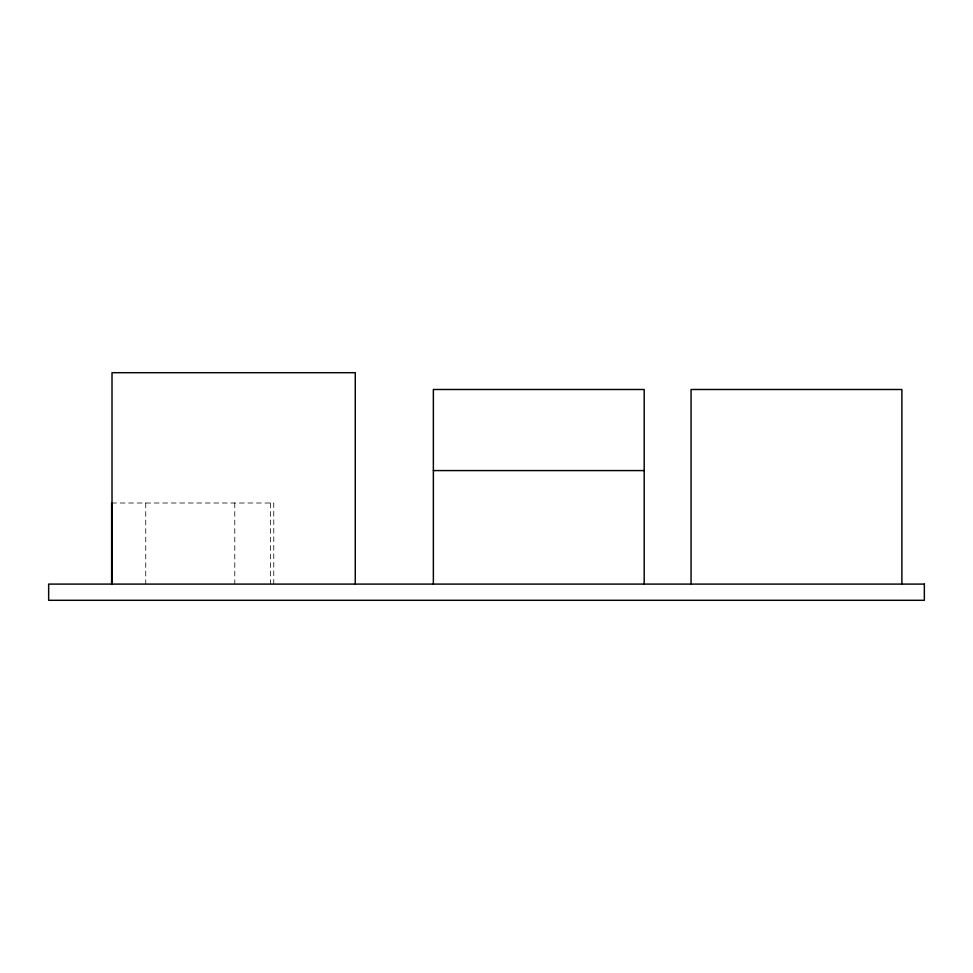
<?xml version="1.0" encoding="UTF-8"?>
<svg xmlns="http://www.w3.org/2000/svg" width="973" height="973" viewBox="0 0 973 973"><rect width="100%" height="100%" fill="white"/><g stroke="black" fill="none" stroke-linecap="round" stroke-linejoin="round"><path stroke-width="0.73" stroke-dasharray="4.87 3.65" d="M111.615 503.005L273.778 503.005L273.778 584.092M270.421 503.005L270.421 584.092M234.785 503.005L234.785 584.092M145.743 503.005L145.743 584.092"/><path stroke-width="1.46" d="M433.362 470.579L644.187 470.579M901.886 584.092L901.886 389.492L691.061 389.492L691.061 584.092M644.187 584.092L644.187 389.492L433.362 389.492L433.362 584.092M355.267 584.092L355.267 372.695L112.017 372.695L112.017 584.092M111.615 503.005L111.615 584.092M924.35 584.092L48.65 584.092L48.65 600.305L924.35 600.305L924.35 584.092"/></g></svg>
